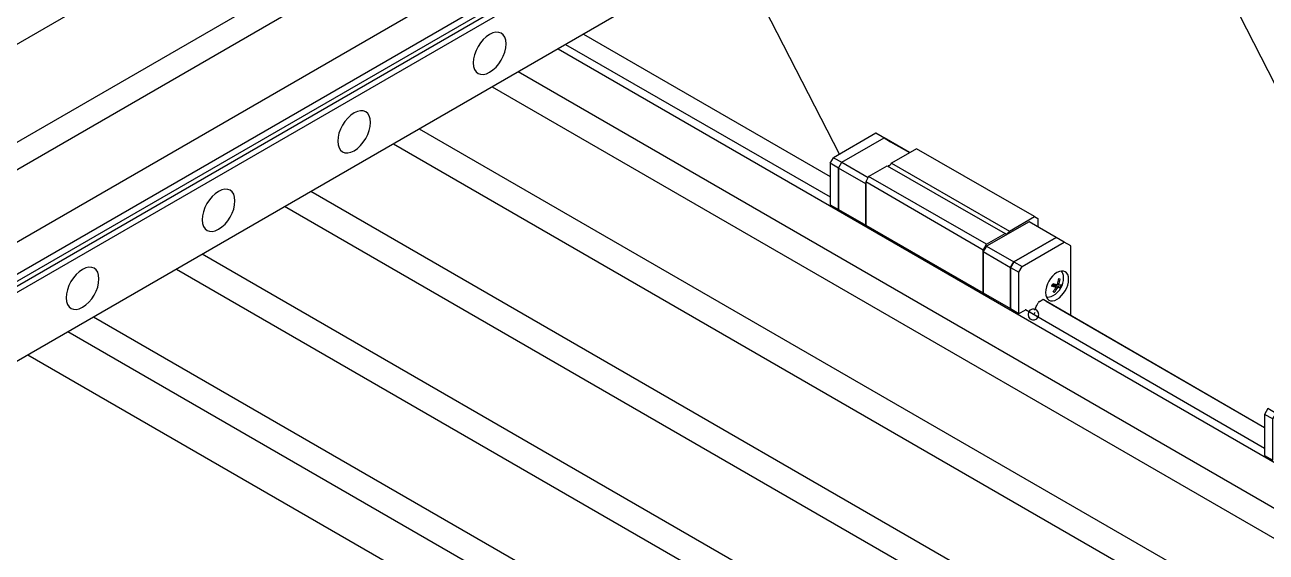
# Model space of a CAD drawing. Extents: x 23 to 317, y -101 to 289.
# Drawn here: x 195.46 to 233.68, y 134.71 to 150.94 of the extents above; entities that cross this region are included whole.
import ezdxf

# ---------------------------------------------------------------- set-up
doc = ezdxf.new("R2010")
doc.units = 0
doc.layers.get('0').update_dxf_attribs({"linetype": 'CONTINUOUS'})

msp = doc.modelspace()

# ---------------------------------------------------------------- linework, layer by layer
at = {"color": 7}
for points in [[(239.635158, 138.021857), (222.179667, 172.122353)], [(185.632701, 144.820944), (215.965932, 162.336471)], [(186.293098, 142.179356), (218.502457, 160.775533)], [(187.238666, 141.879176), (219.433016, 160.475352)], [(219.387989, 158.20899), (187.824018, 139.988039)], [(220.558692, 157.533584), (187.763982, 138.5922)], [(220.408602, 157.59362), (187.778991, 138.757299)], [(220.108422, 157.638648), (187.794, 138.982435)], [(220.633737, 157.383494), (187.748973, 138.397083)], [(220.633737, 155.267222), (187.433783, 136.100703)], [(217.271717, 153.331059), (220.543683, 146.952225)], [(212.663947, 150.659453), (220.258512, 146.276819)], [(212.663947, 150.659453), (220.258512, 146.276819)], [(211.883478, 150.209182), (274.741258, 113.91737)], [(212.108614, 150.344263), (220.258512, 145.64644)], [(210.652739, 149.503758), (273.690626, 113.106883)], [(209.85726, 149.038479), (272.639995, 112.791693)], [(207.605907, 147.747703), (271.514318, 110.855529)], [(220.618728, 146.71208), (221.924513, 147.462531), (221.66936, 147.612622), (220.363575, 146.847162), (220.618728, 146.71208)], [(221.924513, 147.462531), (222.119631, 147.342459), (221.864477, 147.492549), (221.66936, 147.612622)], [(206.810429, 147.282423), (271.769472, 109.77488)], [(220.618728, 146.71208), (221.924513, 147.462531)], [(222.704982, 147.012261), (221.924513, 147.462531), (222.119631, 147.342459), (222.704982, 147.012261)], [(220.258512, 146.682062), (220.363575, 146.847162)], [(225.781832, 144.595808), (226.547292, 145.046079), (222.915109, 147.132333), (222.149649, 146.682062)], [(220.258512, 146.682062), (220.258512, 145.406296), (220.513665, 145.256205), (220.513665, 146.531972), (220.258512, 146.682062)], [(220.513665, 146.531972), (220.513665, 145.256205), (221.35417, 144.775917), (221.35417, 146.051683), (220.513665, 146.531972), (220.618728, 146.71208), (221.429216, 146.246801)], [(220.513665, 146.531972), (220.618728, 146.71208)], [(221.444225, 146.276819), (222.014567, 146.607017)], [(222.014567, 146.607017), (225.64675, 144.520763)], [(222.149649, 146.682062), (225.781832, 144.595808)], [(224.971345, 144.010457), (225.076408, 144.190565), (221.444225, 146.276819), (221.35417, 146.11172)], [(221.35417, 146.11172), (221.35417, 144.775917), (224.971345, 142.689663), (224.971345, 144.010457), (221.35417, 146.11172)], [(204.273905, 145.826548), (271.124084, 107.208337)], [(203.463418, 145.361268), (270.853921, 106.442877)], [(225.916913, 143.65024), (227.222698, 144.400691), (226.382192, 144.88098), (225.076408, 144.130529), (225.916913, 143.65024)], [(226.547292, 145.046079), (226.652355, 144.986043), (226.652355, 144.73089)], [(225.076408, 144.190565), (225.64675, 144.520763)], [(225.076408, 144.130529), (224.971345, 143.96543), (225.81185, 143.470132), (225.916913, 143.65024)], [(227.672968, 141.999248), (227.672968, 144.145538), (227.462842, 144.250601), (227.222698, 144.400691), (225.916913, 143.65024), (226.172066, 143.50015), (227.462842, 144.250601)], [(200.926893, 143.890384), (267.176711, 105.63239)], [(224.971345, 143.96543), (224.971345, 142.689663), (225.81185, 142.209374), (225.81185, 143.470132)], [(200.131415, 143.425105), (266.381233, 105.167111)], [(225.916913, 143.65024), (225.81185, 143.470132), (226.067003, 143.335051), (226.172066, 143.50015)], [(225.81185, 143.470132), (225.81185, 142.209374), (226.067003, 142.059284), (226.067003, 143.335051)], [(227.34277, 142.854762), (227.162662, 142.944816), (227.102625, 142.959825)], [(227.252716, 142.854762), (227.102625, 142.944816)], [(227.177671, 142.959825), (227.162662, 142.944816)], [(227.297743, 142.929807), (227.252716, 142.959825)], [(227.207689, 142.869771), (227.087616, 142.929807)], [(227.162662, 142.704672), (227.117634, 142.73469)], [(226.697382, 142.4195), (226.817454, 142.494545), (226.907508, 142.449518), (226.907508, 142.434509)], [(226.817454, 142.494545), (233.63155, 138.547173)], [(226.907508, 142.434509), (233.63155, 138.547173)], [(197.579881, 141.954221), (263.8297, 103.711236)], [(226.067003, 142.059284), (226.26212, 142.164347)], [(226.277129, 142.179356), (233.63155, 137.916794)], [(226.562301, 142.164347), (226.562301, 142.179356)], [(196.784403, 141.50395), (263.034221, 103.245956)], [(195.553664, 140.783517), (261.803482, 102.540532)], [(233.886703, 138.817335), (233.991766, 138.982435), (233.736613, 139.132525), (233.63155, 138.952417)], [(233.63155, 138.952417), (233.63155, 137.691659), (233.886703, 137.541569), (233.886703, 138.817335), (233.63155, 138.952417)]]:
    msp.add_lwpolyline(points, dxfattribs=at)
msp.add_lwpolyline([(226.682373, 142.029266), (226.667364, 142.104311), (226.622337, 142.164347), (226.547292, 142.194365), (226.487256, 142.194365), (226.412211, 142.164347), (226.367183, 142.104311), (226.352174, 142.029266), (226.367183, 141.954221), (226.412211, 141.894185), (226.487256, 141.864167), (226.547292, 141.864167), (226.622337, 141.894185), (226.667364, 141.954221), (226.682373, 142.029266), (226.682373, 142.029266)], close=True, dxfattribs=at)
for points in [[(209.773994, 150.649101), (209.495199, 150.488571), (209.269512, 150.09764), (209.269908, 149.775931)], [(210.279514, 150.357262), (210.279118, 150.67897), (210.052789, 150.809631), (209.773994, 150.649101)], [(209.775428, 149.484092), (210.054222, 149.644622), (210.27991, 150.035553), (210.279514, 150.357262)], [(209.269908, 149.775931), (209.270304, 149.454223), (209.496633, 149.323562), (209.775428, 149.484092)], [(206.107006, 147.940809), (206.10661, 148.262518), (205.880281, 148.393179), (205.601486, 148.232649)], [(205.601486, 148.232649), (205.322692, 148.072119), (205.097004, 147.681187), (205.0974, 147.359479)], [(205.60292, 147.067639), (205.881715, 147.228169), (206.107402, 147.619101), (206.107006, 147.940809)], [(205.0974, 147.359479), (205.097796, 147.03777), (205.324125, 146.907109), (205.60292, 147.067639)], [(222.049674, 146.618301), (222.08605, 146.607453), (222.136779, 146.644005), (222.162981, 146.699942)], [(201.428979, 145.816197), (201.150184, 145.655667), (200.924497, 145.264735), (200.924892, 144.943026)], [(201.934498, 145.524357), (201.934103, 145.846066), (201.707774, 145.976727), (201.428979, 145.816197)], [(201.430412, 144.651187), (201.709207, 144.811717), (201.934894, 145.202649), (201.934498, 145.524357)], [(200.924892, 144.943026), (200.925288, 144.621318), (201.151617, 144.490657), (201.430412, 144.651187)], [(225.650304, 144.526589), (225.666025, 144.511728), (225.690311, 144.511328), (225.715855, 144.52551)], [(225.715855, 144.52551), (225.7414, 144.539691), (225.765222, 144.5668), (225.780155, 144.59868)], [(197.241462, 143.414753), (196.962667, 143.254223), (196.73698, 142.863292), (196.737375, 142.541583)], [(197.746981, 143.122914), (197.746586, 143.444622), (197.520257, 143.575283), (197.241462, 143.414753)], [(227.602198, 143.111731), (227.601384, 143.338928), (227.440896, 143.431579), (227.243738, 143.318671)], [(227.447825, 143.170172), (227.447988, 143.259027), (227.420706, 143.328991), (227.37089, 143.36747)], [(197.242895, 142.249744), (197.52169, 142.410274), (197.747377, 142.801205), (197.746981, 143.122914)], [(227.243738, 143.318671), (227.04658, 143.205764), (226.887411, 142.930054), (226.888225, 142.702856)], [(227.088951, 142.905798), (227.10142, 142.930796), (227.112504, 142.956712), (227.122119, 142.983353)], [(227.113997, 142.982377), (227.163678, 142.967769), (227.20902, 142.956412), (227.248601, 142.948661)], [(227.128395, 142.609737), (227.326207, 142.723707), (227.448029, 142.934701), (227.447833, 143.162995)], [(227.246684, 142.495916), (227.443842, 142.608823), (227.603011, 142.884533), (227.602198, 143.111731)], [(227.254061, 142.954498), (227.275202, 143.012089), (227.289546, 143.072518), (227.296646, 143.133886)], [(227.2895, 143.131991), (227.307716, 143.128042), (227.324572, 143.124894), (227.339941, 143.12257)], [(227.299088, 142.939489), (227.320229, 142.99708), (227.334574, 143.057509), (227.341673, 143.118877)], [(226.888225, 142.702856), (226.889038, 142.475659), (227.049526, 142.383008), (227.246684, 142.495916)], [(226.914508, 142.576933), (226.972741, 142.553034), (227.046972, 142.564394), (227.123839, 142.608968)], [(227.06897, 142.907332), (227.11865, 142.892724), (227.163993, 142.881367), (227.203574, 142.873616)], [(227.122867, 142.730403), (227.161001, 142.774059), (227.194099, 142.823784), (227.221122, 142.878018)], [(227.1244, 142.726748), (227.142617, 142.722799), (227.159473, 142.71965), (227.174842, 142.717327)], [(227.167894, 142.715394), (227.206028, 142.75905), (227.239126, 142.808775), (227.266149, 142.863009)], [(227.253769, 142.865327), (227.287582, 142.860956), (227.314537, 142.860374), (227.333787, 142.863598)], [(227.298796, 142.940372), (227.332609, 142.936001), (227.359564, 142.935419), (227.378814, 142.938643)], [(227.344105, 142.860771), (227.356574, 142.885769), (227.367657, 142.911685), (227.377273, 142.938326)], [(196.737375, 142.541583), (196.737771, 142.219874), (196.9641, 142.089213), (197.242895, 142.249744)], [(226.588965, 142.230246), (226.578702, 142.217671), (226.572816, 142.201668), (226.573057, 142.186996)], [(226.582073, 142.236841), (226.616568, 142.282043), (226.643548, 142.33458), (226.659247, 142.387117)], [(226.70048, 142.427413), (226.683619, 142.419742), (226.669511, 142.40169), (226.66477, 142.381721)], [(226.306398, 142.16155), (226.298348, 142.175699), (226.282079, 142.17993), (226.265218, 142.172259)], [(226.298999, 142.175557), (226.299101, 142.175325), (226.299203, 142.175092), (226.299305, 142.174861)], [(226.529185, 142.036363), (226.550148, 142.0459), (226.566172, 142.071021), (226.566554, 142.094948)]]:
    msp.add_open_spline(points, degree=3, dxfattribs=at)

doc.saveas('drawing.dxf')
